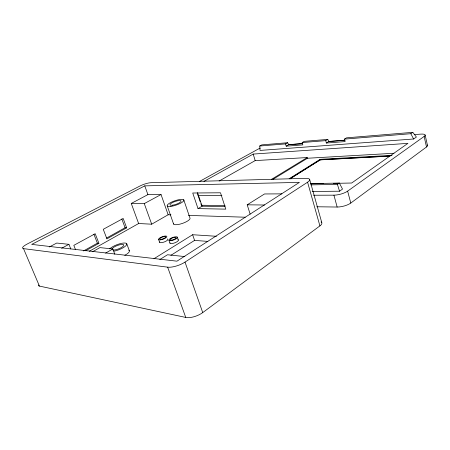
<?xml version="1.0" encoding="UTF-8"?>
<svg xmlns="http://www.w3.org/2000/svg" width="450" height="450" viewBox="0 0 450 450"><rect width="100%" height="100%" fill="white"/><g stroke="black" fill="none" stroke-linecap="round" stroke-linejoin="round"><path stroke-width="0.67" d="M38.334 285.019A9.686 2.734 -23 0 0 39.431 286.088L185.749 317.43A12.538 5.197 -20.8 0 0 202.736 312.587L319.911 225.894A10.457 3.634 -15.4 0 0 321.047 221.873M316.834 206.769L337.146 207.039A9.984 3.246 -14.5 0 0 350.786 203.051L426.504 146.987A8.899 2.357 -12.9 0 0 427.106 145.013M313.616 195.238L333.923 195.171A10.041 3.083 -14.7 0 0 347.631 191.138L424.142 136.44A8.944 2.239 -13.2 0 0 420.519 134.134L414.225 134.634M312.221 191.458L339.536 191.211L342.529 189.101L339.339 183.054L310.584 183.645M302.558 143.634L288.703 144.737L287.618 142.734L261.799 144.872L259.729 146.008L260.038 150.429L413.618 138.999L416.402 137.036L412.808 132.345L346.528 137.835L344.475 139.106L345.116 141.581L326.368 143.038L325.721 140.636L327.774 139.399L328.838 141.542L344.796 140.271M310.764 184.877L337.416 184.382L339.339 183.054M344.475 139.106L410.839 133.701L412.808 132.345M23.518 248.631L167.648 267.165A12.842 4.32 -20.1 0 0 185.018 262.108L307.581 182.205A10.665 2.998 -15.9 0 0 305.707 178.335L150.885 182.706A8.241 1.772 -19.2 0 0 140.029 185.974L27.444 243.9A9.861 2.244 -21.9 0 0 23.518 248.631L39.431 286.088M170.882 255.33L194.574 240.401L207.883 241.403M159.829 259.56L167.501 254.751L184.882 256.59M250.132 214.127L247.213 204.812L264.532 193.961L281.858 193.866M289.164 178.746L320.175 159.306L392.046 155.351M290.357 178.554L320.304 159.789L390.082 155.998M289.935 178.858L320.304 159.789L320.175 159.306M153.911 258.75L192.628 234.726L216.433 236.289M271.558 179.319L307.221 157.545L307.418 158.254L272.97 179.331M326.368 143.038L328.838 141.542M198.017 208.603L225.787 209.138L220.5 192.786L192.724 193.005L198.017 208.603L202.101 206.201L225.034 206.544M287.618 142.734L285.548 143.904L286.2 146.171L302.833 144.877L302.186 142.549L304.251 141.351L327.774 139.399M105.615 253.114L112.798 248.974L114.812 254.222M89.297 251.269L138.623 223.526L151.695 224.19L168.148 214.763L170.949 214.852M286.2 146.171L288.703 144.737M92.61 251.736L99.911 247.607L112.798 248.974M219.127 181.024L255.184 160.599L307.221 157.545M85.612 250.779L98.927 243.332L95.186 233.702L73.811 245.351L75.532 249.649M126.658 227.824L106.92 238.86L103.252 229.309L123.165 218.458L126.658 227.824L125.083 227.728L106.566 238.061M83.486 250.937L97.386 243.18L98.927 243.332M203.917 181.412L253.204 154.074L407.936 143.353L351.681 183.015L333.461 183.381M199.361 181.536L258.036 149.175A6.924 1.513 -16.8 0 1 260.347 148.118M61.639 248.265L68.918 244.333L70.757 248.895M138.623 223.526L131.265 203.451L144.276 203.602L161.044 194.541L168.148 214.763M49.348 246.966L56.734 243.045L68.918 244.333M131.265 203.451L147.904 194.614L161.044 194.541M144.782 185.867L31.708 244.395L176.957 261.174L299.402 182.391L144.782 185.867L147.904 194.614M259.729 146.008L285.548 143.904M302.186 142.549L325.721 140.636M288.321 144.697L302.31 143.578M328.191 141.508L344.981 140.169M307.418 158.254L393.969 153.264M320.074 159.896L389.576 156.133M311.034 183.831L323.651 183.578M198.079 195.643L221.884 195.559M247.213 204.812L264.555 205.014M201.268 205.245L225.079 205.56M188.466 215.409L245.216 217.215M410.839 133.701L413.618 138.999M93.904 234.225L97.386 243.18M126.776 243.827L129.386 250.779M121.832 219.015L125.083 227.728M158.614 239.518L159.621 242.319M167.648 267.165L185.749 317.43M144.276 203.602L151.695 224.19M168.969 240.334L169.982 243.186M177.311 237.133L178.312 239.985M185.018 262.108L202.736 312.587M167.265 205.982L173.604 224.078M192.628 234.726L194.574 240.401M183.757 199.834L189.922 217.896A8.769 2.486 -19.2 0 1 182.329 223.453A8.769 2.486 -19.2 0 1 173.492 223.431M197.516 192.617L202.101 206.201M197.359 193.343L200.205 201.786M200.863 203.732L201.521 205.684M337.416 184.382L339.536 191.211M253.204 154.074L255.184 160.599M309.634 179.359L321.784 222.638M307.581 182.205L319.911 225.894M333.923 195.171L337.146 207.039M347.631 191.138L350.786 203.051M424.142 136.44L426.504 146.987M425.154 135.056L427.5 145.547M111.983 248.946A6.362 1.8 -21 0 1 120.392 244.609A6.362 1.8 -21 0 1 122.451 246.859A6.362 1.8 -21 0 1 112.978 250.037M128.824 250.228A9.518 2.796 -21.1 0 1 124.796 255.33M109.749 248.85A9.546 2.7 -21 0 1 121.663 243.321A9.546 2.7 -21 0 1 125.994 245.627A9.546 2.7 -21 0 1 114.109 251.173M177.964 239.737A4.472 1.378 -19.7 0 1 174.926 242.775A4.472 1.378 -19.7 0 1 169.931 242.826M167.49 238.939A4.399 1.322 -19.9 0 1 164.419 241.909A4.399 1.322 -19.9 0 1 159.587 241.965M161.01 239.316A3.144 0.934 -19.9 0 0 165.684 237.077A3.144 0.934 -19.9 0 0 161.477 237.465A3.144 0.934 -19.9 0 0 161.01 239.316M171.439 240.131A3.201 0.973 -19.7 0 0 176.164 237.842A3.201 0.973 -19.7 0 0 171.827 238.236A3.201 0.973 -19.7 0 0 171.439 240.131M172.423 205.222A5.895 1.502 -19 0 0 181.114 201.234A5.895 1.502 -19 0 0 173.064 202.281A5.895 1.502 -19 0 0 172.423 205.222M170.899 206.393A8.843 2.256 -19 0 0 183.909 200.402A8.843 2.256 -19 0 0 171.793 201.999A8.843 2.256 -19 0 0 170.899 206.393M170.764 240.694A4.478 1.361 -19.7 0 0 177.373 237.487A4.478 1.361 -19.7 0 0 171.292 238.044A4.478 1.361 -19.7 0 0 170.764 240.694M160.329 239.867A4.404 1.305 -19.9 0 0 166.871 236.728A4.404 1.305 -19.9 0 0 160.971 237.274A4.404 1.305 -19.9 0 0 160.329 239.867"/></g></svg>
